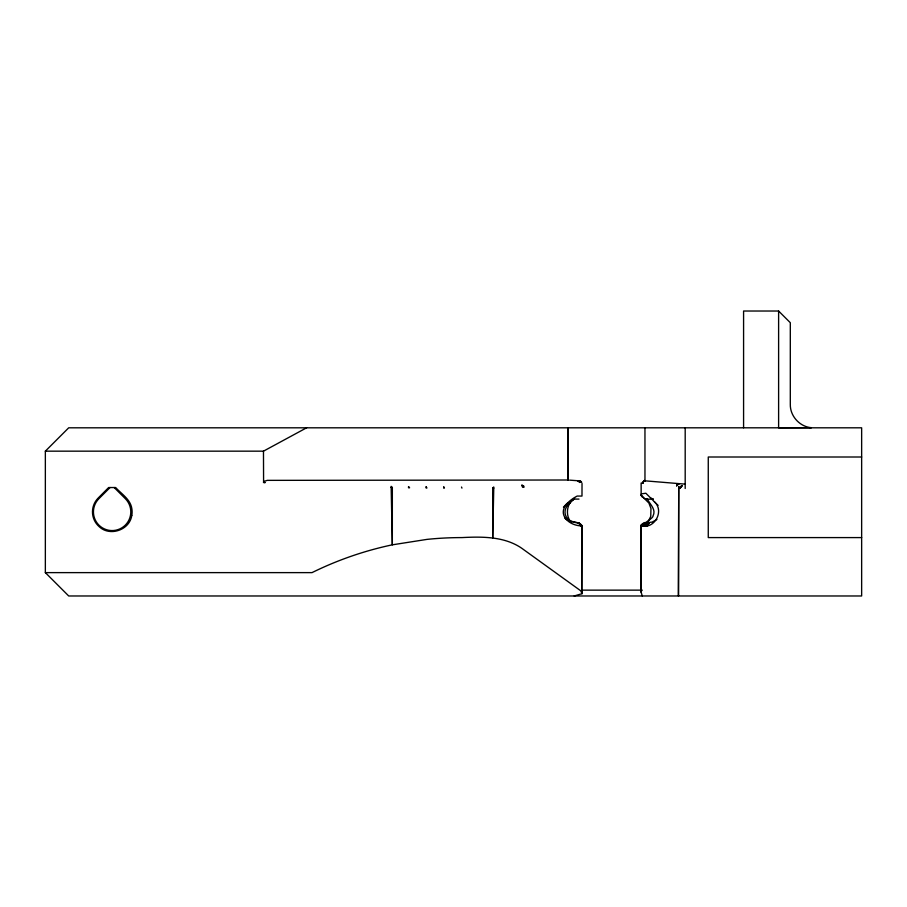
<?xml version="1.0" encoding="UTF-8"?>
<svg xmlns="http://www.w3.org/2000/svg" width="907" height="907" viewBox="0 0 907 907"><rect width="100%" height="100%" fill="white"/><g stroke="black" fill="none" stroke-linecap="round" stroke-linejoin="round"><path stroke-width="1.36" d="M574.188 595.978L582.022 593.688L580.741 590.797L523.804 549.744C506.253 536.32 482.887 536.525 461.946 537.59A240.378 169.983 0 0 0 426.948 539.393L392.334 544.824L391.144 486.367L392.346 487.501L392.334 544.824C364.546 550.696 337.495 560.05 312.019 572.623L45.35 572.623L45.35 451.164L68.705 427.809L861.65 427.809L861.65 595.978L68.705 595.978L45.35 572.623M461.516 487.025L461.946 488.125M568.088 427.809L568.099 480.2M582.022 483.397L581.988 496.061L577.181 496.061C570.118 499.723 559.392 507.909 564.664 517.137C568.179 522.988 575.231 525.743 581.829 525.981L581.75 592.588L581.909 525.992C578.008 520.051 569.154 523.316 564.562 517.772M642.281 595.978L641.124 592.237L641.204 525.799C654.412 529.597 664.684 510.981 654.423 501.798M642.825 483.261L643.675 481.3L642.825 483.261L641.941 483.193L643.074 482.139M493.759 488.091L492.716 537.93L492.716 488.091L493.714 486.98L493.759 488.091L492.716 488.091M582.022 593.688L581.988 592.033M680.227 488.068L680.329 486.9L682.404 485.755L681.191 486.05L680.023 488.068L681.576 486.107L680.227 488.068L680.964 486.957M644.389 522.534C632.905 530.153 653.63 518.679 653.017 515.958C656.453 509.224 649.775 504.383 647.451 499.088L645.467 499.247L653.097 499.088M641.124 592.237L641.204 525.799L641.272 591.443L641.589 590.842M676.599 486.22L677.45 484.247L678.912 483.953L676.86 485.098L678.912 483.953M642.575 483.25L642.848 482.127M645.296 526.162L647.269 522.965L645.024 526.162L646.578 522.976M645.07 522.931L642.825 526.083L645.07 522.931L652.11 522.103L656.94 519.462M645.024 526.162L646.884 522.988M263.982 481.447L263.472 482.535L264.923 482.626L263.982 481.447L267.202 480.359L568.065 480.007L567.884 427.809L568.099 480.064M647.19 525.879L649.423 522.738L646.94 525.947M648.131 521.695L650.738 516.4L650.965 508.555L648.89 503.034L641.147 495.29L641.136 483.023M574.006 499.088C568.519 502.954 562.329 509.677 566.229 516.797C568.394 521.026 573.383 522.557 577.816 522.851C581.07 522.851 585.242 530.039 578.938 522.976M567.691 504.904L574.619 498.09M564.426 506.072L567.26 503.362L565.492 505.21M563.44 507.115L564.041 506.48M110.053 487.535L98.908 498.68A18.684 18.684 0 0 0 98.908 525.108A18.684 18.684 0 0 0 125.325 525.108A18.684 18.684 0 0 0 125.325 498.68L114.18 487.535M568.632 504.043L570.911 501.786M569.721 502.977L568.156 504.485L569.981 502.875C566.387 508.6 566.456 516.956 571.059 522.149M568.564 504.258L569.687 503.34M574.165 499.088L565.719 505.018M45.35 451.164L263.472 451.164L306.6 427.809M641.147 525.641L642.349 525.255M685.193 484.134L643.936 480.744L645.262 481.039M644.956 427.809L644.968 480.449L643.936 480.744L645.047 480.71M644.968 480.495L643.936 480.744L644.979 480.551M580.854 481.39L578.281 481.277L580.854 481.39L581.693 482.241L579.233 481.186M521.899 485.211L523.6 485.982L523.804 487.104L522.579 487.172L521.899 485.211L523.6 485.982L522.375 486.061L523.804 487.104M778.614 311.022L778.614 427.809L811.368 427.696C799.747 426.778 790.076 416.098 790.303 404.454L790.303 322.699L778.614 311.022L743.581 311.022L743.581 427.809M861.65 457.003L708.265 457.003L708.265 537.59L861.65 537.59M573.723 499.088L579.006 499.088M581.693 590.14L642.281 590.14M391.064 487.478L392.346 487.501M581.013 525.947L581.829 525.981M580.673 481.968L578.201 480.767L569.585 480.143M579.029 480.835L578.201 480.767L579.981 481.107M578.281 481.277L580.208 481.526L579.437 482.479L578.938 481.64M650.636 498.022L653.233 499.088M264.923 482.626L263.586 482.002L263.472 451.164M643.585 497.841L644.446 498.499M641.362 495.8L642.734 497.081L641.771 496.299M642.133 496.571L642.394 496.753M642.734 497.081L641.147 495.29L641.408 493.873L645.875 493.249L655.806 503.192M656.668 504.043L658.085 505.358M578.485 522.897L580.865 525.913L578.757 522.931L581.897 526.003M578.847 522.965L581.364 525.969M685.193 427.809L685.193 488.499M678.719 486.526L678.459 595.978L678.719 486.526M443.795 486.98L443.772 488.091L444.43 488.091L443.795 486.98M426.131 486.855L426.086 487.966L426.959 487.966L426.131 486.855M408.558 486.651L408.501 487.762L409.579 487.773L408.558 486.651M131.787 515.448C129.69 530.005 109.985 536.842 99.282 526.763A19.648 19.648 0 0 1 98.228 498L108.659 487.535L115.654 487.535C121.629 494.134 130.687 499.428 131.9 509.042A16.247 13.48 90 0 1 131.798 515.448"/></g></svg>
